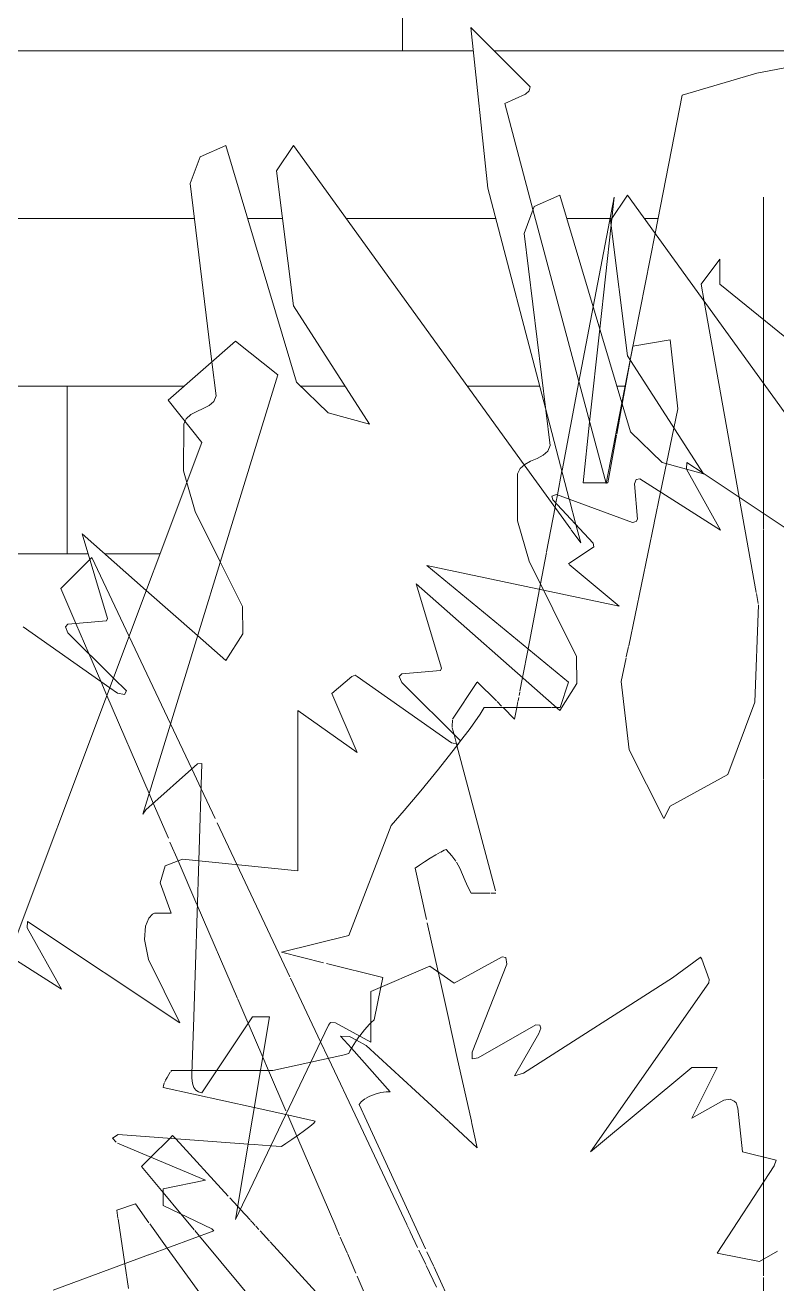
# Model space of a CAD drawing. Header units: inches. Extents: x -8991 to -6983, y -226 to 479.
# Drawn here: x -7406.38 to -7388.46, y -35.99 to -5.96 of the extents above; entities that cross this region are included whole.
import ezdxf

# ---------------------------------------------------------------- set-up
doc = ezdxf.new("R2010")
doc.units = ezdxf.units.IN
doc.header["$MEASUREMENT"] = 0
doc.layers.add('A-DETL-GENF', color=92, linetype='Continuous', lineweight=9)
doc.layers.add('A-WALL-PATT-1', color=111, linetype='Continuous', lineweight=9)

# ---------------------------------------------------------------- blocks, each defined once
blk = doc.blocks.new('fountain grass 26747 - fountain grass 26747-1770214-Section 26')
at = {"layer": 'A-DETL-GENF'}
for p, q in [((-8447.781, -16.39), (-8447.792, -16.543)), ((-8447.395, -16.648), (-8447.781, -16.39)), ((-8448.99, -16.793), (-8449.033, -16.9)), ((-8448.905, -16.782), (-8448.99, -16.793)), ((-8446.975, -18.002), (-8448.903, -16.783)), ((-8447.787, -16.551), (-8446.975, -18.002)), ((-8444.154, -18.808), (-8447.395, -16.648)), ((-8449.033, -16.9), (-8448.961, -17.745)), ((-8450.891, -17.152), (-8451.005, -17.196)), ((-8451.005, -17.196), (-8450.974, -17.281)), ((-8450.974, -17.281), (-8450.014, -18.312)), ((-8449.076, -17.822), (-8450.891, -17.152)), ((-8448.99, -17.8), (-8449.076, -17.822)), ((-8448.961, -17.745), (-8448.99, -17.8)), ((-8450.014, -18.312), (-8449.998, -18.405)), ((-8449.998, -18.405), (-8450.602, -18.808)), ((-8451.2, -19.434), (-8453.983, -18.846)), ((-8453.983, -18.846), (-8450.602, -21.629)), ((-8450.587, -18.821), (-8449.393, -19.815)), ((-8449.393, -19.815), (-8451.2, -19.434)), ((-8450.602, -21.629), (-8450.804, -22.233)), ((-8452.708, -22.398), (-8452.951, -22.735)), ((-8452.617, -22.233), (-8452.708, -22.398)), ((-8451.024, -22.233), (-8452.617, -22.233)), ((-8450.891, -22.233), (-8451.011, -22.233)), ((-8450.804, -22.233), (-8450.891, -22.233)), ((-8452.951, -22.735), (-8453.205, -23.067)), ((-8453.237, -23.109), (-8453.299, -23.19)), ((-8453.205, -23.067), (-8453.237, -23.109)), ((-8453.299, -23.19), (-8453.707, -23.705)), ((-8453.707, -23.705), (-8454.13, -24.225)), ((-8454.13, -24.225), (-8454.52, -24.693)), ((-8454.52, -24.693), (-8454.834, -25.054)), ((-8454.834, -25.054), (-8455.841, -27.674)), ((-8455.841, -27.674), (-8457.453, -28.077)), ((-8457.453, -28.077), (-8456.451, -28.327)), ((-8456.378, -28.345), (-8455.035, -28.681)), ((-8455.035, -28.681), (-8455.08, -28.907)), ((-8455.08, -28.907), (-8455.237, -29.689)), ((-8455.237, -29.689), (-8455.312, -29.756)), ((-8455.472, -29.924), (-8455.585, -30.069)), ((-8455.353, -29.793), (-8455.472, -29.924)), ((-8455.32, -29.763), (-8455.353, -29.793)), ((-8455.686, -30.212), (-8455.767, -30.34)), ((-8455.589, -30.074), (-8455.686, -30.212)), ((-8455.984, -30.535), (-8456.751, -30.701)), ((-8455.841, -30.494), (-8455.984, -30.535)), ((-8455.821, -30.439), (-8455.841, -30.494)), ((-8455.767, -30.34), (-8455.821, -30.439)), ((-8460.072, -30.897), (-8460.091, -30.921)), ((-8459.601, -30.897), (-8460.072, -30.897)), ((-8458.997, -30.897), (-8459.585, -30.897)), ((-8457.952, -30.897), (-8458.997, -30.897)), ((-8457.654, -30.897), (-8457.952, -30.897)), ((-8456.751, -30.701), (-8457.654, -30.897)), ((-8460.245, -31.202), (-8460.266, -31.26)), ((-8460.214, -31.135), (-8460.238, -31.188)), ((-8460.179, -31.065), (-8460.213, -31.131)), ((-8460.14, -30.996), (-8460.178, -31.063)), ((-8460.103, -30.938), (-8460.139, -30.994)), ((-8460.266, -31.26), (-8460.274, -31.3)), ((-8460.274, -31.3), (-8458.1, -31.784)), ((-8458.1, -31.784), (-8457.349, -31.951)), ((-8457.349, -31.951), (-8456.647, -32.106)), ((-8456.647, -32.106), (-8456.681, -32.155)), ((-8461.346, -32.428), (-8461.483, -32.509)), ((-8458.245, -32.655), (-8461.346, -32.428)), ((-8456.901, -32.332), (-8457.051, -32.439)), ((-8456.771, -32.233), (-8456.901, -32.332)), ((-8456.681, -32.155), (-8456.771, -32.233)), ((-8461.483, -32.509), (-8461.392, -32.612)), ((-8461.363, -32.631), (-8459.266, -33.517)), ((-8458.101, -32.665), (-8458.245, -32.655)), ((-8457.704, -32.693), (-8458.101, -32.665)), ((-8457.453, -32.711), (-8457.704, -32.693)), ((-8457.345, -32.639), (-8457.453, -32.711)), ((-8457.205, -32.545), (-8457.345, -32.639)), ((-8457.051, -32.439), (-8457.205, -32.545)), ((-8459.266, -33.517), (-8460.274, -33.718)), ((-8460.274, -33.718), (-8460.274, -34.121)), ((-8460.274, -34.121), (-8459.114, -34.674)), ((-8459.065, -34.726), (-8460.61, -35.295)), ((-8459.114, -34.674), (-8459.065, -34.726)), ((-8460.624, -35.3), (-8462.893, -36.136))]:
    blk.add_line(p, q, dxfattribs=at)
blk = doc.blocks.new('fountain grass 26747 - fountain grass 26747-V34-Section 26')
at = {"layer": 'A-DETL-GENF'}
for p, q in [((-8460.156, -14.905), (-8458.544, -13.495)), ((-8457.537, -14.301), (-8458.544, -13.495)), ((-8460.76, -24.778), (-8457.537, -14.301)), ((-8460.156, -14.905), (-8459.35, -15.913)), ((-8459.35, -15.913), (-8463.945, -28.166)), ((-8459.455, -23.58), (-8460.687, -24.681)), ((-8459.35, -23.569), (-8459.455, -23.58)), ((-8459.424, -25.893), (-8459.35, -23.569)), ((-8460.687, -24.681), (-8460.76, -24.778)), ((-8459.543, -29.62), (-8459.424, -25.893)), ((-8452.19, -28.183), (-8453.328, -28.818)), ((-8452.096, -28.204), (-8452.19, -28.183)), ((-8452.078, -28.359), (-8452.096, -28.204)), ((-8447.462, -28.204), (-8448.123, -28.684)), ((-8447.459, -28.19), (-8447.462, -28.204)), ((-8447.427, -28.244), (-8447.459, -28.19)), ((-8453.91, -28.405), (-8455.32, -29.01)), ((-8453.328, -28.818), (-8453.91, -28.405)), ((-8452.904, -30.458), (-8452.078, -28.359)), ((-8447.252, -28.726), (-8447.427, -28.244)), ((-8448.123, -28.684), (-8451.678, -30.963)), ((-8450.081, -32.838), (-8447.26, -28.808)), ((-8447.26, -28.808), (-8447.252, -28.726)), ((-8455.32, -29.01), (-8455.32, -30.219)), ((-8459.586, -30.975), (-8459.543, -29.625)), ((-8458.141, -29.614), (-8459.35, -31.428)), ((-8458.544, -34.45), (-8457.738, -29.614)), ((-8457.738, -29.614), (-8458.141, -29.614)), ((-8456.328, -29.816), (-8458.296, -33.93)), ((-8456.282, -29.753), (-8456.328, -29.816)), ((-8456.163, -29.764), (-8456.282, -29.753)), ((-8455.32, -30.219), (-8456.163, -29.764)), ((-8451.385, -29.81), (-8452.758, -30.598)), ((-8451.895, -31.025), (-8451.308, -30.018)), ((-8451.29, -29.816), (-8451.385, -29.81)), ((-8451.308, -30.018), (-8451.265, -29.885)), ((-8451.265, -29.885), (-8451.29, -29.816)), ((-8452.902, -30.622), (-8452.904, -30.458)), ((-8452.758, -30.598), (-8452.902, -30.622)), ((-8447.663, -30.823), (-8450.081, -32.838)), ((-8447.059, -30.823), (-8447.663, -30.823)), ((-8447.663, -32.032), (-8447.059, -30.823)), ((-8459.585, -31.062), (-8459.586, -30.975)), ((-8459.578, -31.149), (-8459.585, -31.062)), ((-8459.563, -31.232), (-8459.578, -31.149)), ((-8459.537, -31.306), (-8459.563, -31.232)), ((-8451.678, -30.963), (-8451.895, -31.025)), ((-8459.494, -31.366), (-8459.537, -31.306)), ((-8459.433, -31.408), (-8459.494, -31.366)), ((-8459.35, -31.428), (-8459.433, -31.408)), ((-8446.903, -31.608), (-8447.663, -32.032)), ((-8446.751, -31.579), (-8446.903, -31.608)), ((-8446.656, -31.629), (-8446.751, -31.579)), ((-8446.603, -31.673), (-8446.656, -31.629)), ((-8446.564, -31.796), (-8446.603, -31.673)), ((-8446.454, -32.838), (-8446.564, -31.796)), ((-8445.648, -33.039), (-8446.454, -32.838)), ((-8447.059, -35.256), (-8445.702, -33.172)), ((-8445.701, -33.17), (-8445.648, -33.039)), ((-8458.297, -33.933), (-8458.544, -34.45)), ((-8446.051, -35.457), (-8447.059, -35.256)), ((-8445.623, -35.208), (-8446.051, -35.457))]:
    blk.add_line(p, q, dxfattribs=at)
blk = doc.blocks.new('fountain grass 26747 - fountain grass 26747-V35-Section 26')
at = {"layer": 'A-DETL-GENF'}
for p, q in [((-8450.81, -10.014), (-8451.425, -10.283)), ((-8449.126, -15.659), (-8450.81, -10.014)), ((-8449.198, -10.014), (-8449.601, -10.618)), ((-8442.347, -19.492), (-8449.198, -10.014)), ((-8451.425, -10.283), (-8451.664, -10.923)), ((-8449.601, -10.618), (-8449.198, -13.842)), ((-8451.664, -10.923), (-8451.043, -15.989)), ((-8449.198, -13.842), (-8447.385, -16.663)), ((-8448.372, -16.389), (-8449.126, -15.659)), ((-8451.212, -16.217), (-8451.354, -16.292)), ((-8451.101, -16.121), (-8451.212, -16.217)), ((-8451.043, -15.989), (-8451.101, -16.121)), ((-8451.649, -16.435), (-8451.76, -16.532)), ((-8451.507, -16.36), (-8451.649, -16.435)), ((-8451.354, -16.292), (-8451.507, -16.36)), ((-8447.385, -16.663), (-8448.372, -16.389)), ((-8451.818, -16.663), (-8451.822, -17.779)), ((-8451.76, -16.532), (-8451.818, -16.663)), ((-8451.822, -17.779), (-8451.544, -18.743)), ((-8451.544, -18.743), (-8450.413, -21.016)), ((-8450.81, -22.305), (-8454.236, -19.283)), ((-8454.236, -19.283), (-8453.631, -21.297)), ((-8450.413, -21.016), (-8450.404, -21.664)), ((-8453.631, -21.297), (-8453.657, -21.352)), ((-8455.769, -21.493), (-8456.25, -21.902)), ((-8455.692, -21.464), (-8455.769, -21.493)), ((-8455.646, -21.499), (-8455.692, -21.464)), ((-8453.396, -23.079), (-8455.646, -21.499)), ((-8454.579, -21.434), (-8454.639, -21.499)), ((-8454.639, -21.499), (-8454.58, -21.643)), ((-8453.657, -21.352), (-8454.579, -21.434)), ((-8456.25, -21.902), (-8455.646, -23.312)), ((-8454.58, -21.643), (-8453.185, -23.027)), ((-8450.404, -21.664), (-8450.81, -22.305)), ((-8455.646, -23.312), (-8457.056, -22.305)), ((-8457.056, -22.305), (-8457.056, -26.133)), ((-8453.228, -23.111), (-8453.396, -23.079)), ((-8453.185, -23.027), (-8453.228, -23.111)), ((-8460.224, -26.013), (-8460.344, -26.417)), ((-8459.81, -25.853), (-8460.224, -26.013)), ((-8457.056, -26.133), (-8459.81, -25.853)), ((-8460.344, -26.417), (-8460.079, -27.141)), ((-8460.613, -27.262), (-8460.696, -27.456)), ((-8460.524, -27.167), (-8460.613, -27.262)), ((-8460.482, -27.141), (-8460.524, -27.167)), ((-8460.079, -27.141), (-8460.482, -27.141)), ((-8463.504, -27.342), (-8463.515, -27.495)), ((-8463.515, -27.495), (-8462.698, -28.954)), ((-8459.877, -29.76), (-8463.504, -27.342)), ((-8460.696, -27.456), (-8460.718, -27.775)), ((-8462.698, -28.954), (-8464.628, -27.735)), ((-8460.718, -27.775), (-8460.625, -28.247)), ((-8460.625, -28.247), (-8459.877, -29.76))]:
    blk.add_line(p, q, dxfattribs=at)
blk = doc.blocks.new('fountain grass 26747 - fountain grass 26747-V37-Section 26')
at = {"layer": 'A-DETL-GENF'}
for p, q in [((-8451.521, -7.425), (-8452.932, -6.015)), ((-8452.932, -6.015), (-8452.529, -9.843)), ((-8444.671, -6.821), (-8446.115, -7.103)), ((-8446.115, -7.103), (-8447.894, -7.627)), ((-8451.54, -7.519), (-8451.521, -7.425)), ((-8452.126, -7.828), (-8451.627, -7.605)), ((-8451.627, -7.605), (-8451.54, -7.519)), ((-8447.894, -7.627), (-8448.54, -10.925)), ((-8451.452, -10.355), (-8452.126, -7.828)), ((-8458.775, -8.828), (-8459.39, -9.097)), ((-8457.09, -14.473), (-8458.775, -8.828)), ((-8457.163, -8.828), (-8457.566, -9.432)), ((-8451.658, -16.443), (-8457.163, -8.828)), ((-8459.39, -9.097), (-8459.629, -9.737)), ((-8457.566, -9.432), (-8457.163, -12.656)), ((-8459.629, -9.737), (-8459.108, -13.988)), ((-8452.529, -9.843), (-8451.152, -15.098)), ((-8449.708, -16.895), (-8451.452, -10.355)), ((-8448.54, -10.925), (-8449.131, -13.947)), ((-8457.163, -12.656), (-8455.35, -15.477)), ((-8459.108, -13.988), (-8459.008, -14.803)), ((-8449.131, -13.947), (-8449.331, -14.97)), ((-8456.337, -15.203), (-8457.09, -14.473)), ((-8459.066, -14.935), (-8459.176, -15.031)), ((-8459.008, -14.803), (-8459.066, -14.935)), ((-8449.331, -14.97), (-8449.708, -16.895)), ((-8459.614, -15.249), (-8459.725, -15.345)), ((-8459.472, -15.174), (-8459.614, -15.249)), ((-8459.319, -15.106), (-8459.472, -15.174)), ((-8459.176, -15.031), (-8459.319, -15.106)), ((-8455.35, -15.477), (-8456.337, -15.203)), ((-8451.152, -15.098), (-8450.585, -17.265)), ((-8459.782, -15.477), (-8459.786, -16.592)), ((-8459.753, -15.409), (-8459.782, -15.477)), ((-8459.725, -15.345), (-8459.753, -15.409)), ((-8450.545, -17.984), (-8451.658, -16.443)), ((-8459.786, -16.592), (-8459.707, -16.866)), ((-8459.707, -16.866), (-8459.508, -17.556)), ((-8450.581, -17.279), (-8450.427, -17.868)), ((-8459.508, -17.556), (-8458.909, -18.762)), ((-8450.312, -18.306), (-8450.537, -17.995)), ((-8450.427, -17.868), (-8450.312, -18.306)), ((-8460.674, -19.443), (-8462.2, -18.096)), ((-8462.2, -18.096), (-8461.596, -20.111)), ((-8458.909, -18.762), (-8458.378, -19.829)), ((-8459.451, -20.522), (-8460.674, -19.443)), ((-8461.596, -20.111), (-8461.622, -20.166)), ((-8458.378, -19.829), (-8458.368, -20.477)), ((-8461.544, -21.764), (-8463.611, -20.313)), ((-8462.544, -20.248), (-8462.603, -20.313)), ((-8462.603, -20.313), (-8462.545, -20.456)), ((-8461.622, -20.166), (-8462.544, -20.248)), ((-8462.545, -20.456), (-8461.458, -21.535)), ((-8458.775, -21.119), (-8459.451, -20.522)), ((-8458.368, -20.477), (-8458.775, -21.119)), ((-8461.458, -21.535), (-8461.149, -21.841)), ((-8461.36, -21.893), (-8461.544, -21.764)), ((-8461.193, -21.925), (-8461.36, -21.893)), ((-8461.149, -21.841), (-8461.193, -21.925))]:
    blk.add_line(p, q, dxfattribs=at)
blk = doc.blocks.new('lupin 26755 - lupin 26755-V38-Section 26')
at = {"layer": 'A-DETL-GENF'}
for p, q in [((-8450.016, -12.677), (-8449.516, -10.056)), ((-8449.573, -10.576), (-8449.516, -10.056)), ((-8445.957, -14.498), (-8445.957, -10.056)), ((-8445.957, -14.498), (-8445.957, -10.056)), ((-8449.858, -13.203), (-8449.589, -10.72)), ((-8449.589, -10.72), (-8449.573, -10.576)), ((-8446.995, -11.539), (-8447.44, -12.132)), ((-8446.995, -12.132), (-8446.995, -11.539)), ((-8445.957, -11.539), (-8445.957, -12.132)), ((-8445.957, -12.132), (-8445.957, -11.539)), ((-8447.44, -12.132), (-8447.366, -12.549)), ((-8444.623, -14.06), (-8446.995, -12.132)), ((-8445.957, -12.132), (-8445.957, -14.498)), ((-8445.957, -12.976), (-8445.957, -12.132)), ((-8447.366, -12.549), (-8446.533, -17.221)), ((-8450.356, -14.464), (-8450.016, -12.677)), ((-8450.1, -15.425), (-8449.858, -13.203)), ((-8445.957, -14.06), (-8445.957, -12.976)), ((-8448.182, -13.467), (-8449.066, -13.614)), ((-8447.994, -15.113), (-8448.182, -13.467)), ((-8445.957, -13.467), (-8445.957, -13.615)), ((-8445.957, -14.498), (-8445.957, -13.467)), ((-8449.072, -13.615), (-8449.132, -13.946)), ((-8445.957, -13.615), (-8445.957, -14.498)), ((-8449.142, -14.004), (-8449.323, -14.998)), ((-8449.132, -13.946), (-8449.142, -14.004)), ((-8445.957, -14.498), (-8445.957, -14.06)), ((-8445.957, -14.498), (-8445.957, -14.357)), ((-8445.957, -14.357), (-8445.957, -14.498)), ((-8450.759, -16.579), (-8450.356, -14.464)), ((-8445.957, -15.543), (-8445.957, -14.498)), ((-8445.957, -14.498), (-8445.957, -17.606)), ((-8445.957, -16.73), (-8445.957, -14.498)), ((-8445.957, -17.606), (-8445.957, -14.498)), ((-8445.957, -14.498), (-8445.957, -17.606)), ((-8445.957, -15.113), (-8445.957, -14.498)), ((-8445.957, -14.498), (-8445.957, -16.878)), ((-8445.957, -16.878), (-8445.957, -14.498)), ((-8449.323, -14.998), (-8449.453, -15.715)), ((-8448.089, -15.568), (-8447.994, -15.113)), ((-8445.957, -17.606), (-8445.957, -15.113)), ((-8450.258, -16.878), (-8450.1, -15.425)), ((-8448.266, -16.418), (-8448.089, -15.568)), ((-8445.957, -17.606), (-8445.957, -15.543)), ((-8449.457, -15.736), (-8449.665, -16.878)), ((-8445.957, -16.285), (-8445.957, -15.988)), ((-8445.957, -15.988), (-8445.957, -16.73)), ((-8448.407, -17.097), (-8448.266, -16.418)), ((-8445.957, -17.606), (-8445.957, -16.285)), ((-8450.87, -17.16), (-8450.761, -16.592)), ((-8449.715, -16.878), (-8450.258, -16.878)), ((-8449.665, -16.878), (-8449.704, -16.878)), ((-8448.56, -17.833), (-8448.407, -17.097)), ((-8450.926, -17.457), (-8450.906, -17.353)), ((-8450.906, -17.353), (-8450.87, -17.16)), ((-8446.532, -17.223), (-8446.128, -19.491)), ((-8451.13, -18.526), (-8450.926, -17.457)), ((-8445.957, -17.984), (-8445.957, -17.606)), ((-8445.957, -17.606), (-8445.957, -17.984)), ((-8445.957, -17.984), (-8445.957, -17.606)), ((-8445.957, -17.984), (-8445.957, -17.606)), ((-8445.957, -17.606), (-8445.957, -17.984)), ((-8445.957, -17.984), (-8445.957, -17.606)), ((-8449.169, -20.763), (-8448.561, -17.839)), ((-8445.957, -17.768), (-8445.957, -17.984)), ((-8445.957, -17.784), (-8445.957, -17.768)), ((-8445.957, -17.83), (-8445.957, -17.784)), ((-8445.957, -17.984), (-8445.957, -17.83)), ((-8445.957, -19.544), (-8445.957, -17.995)), ((-8445.957, -17.995), (-8445.957, -19.544)), ((-8445.957, -18.059), (-8445.957, -17.995)), ((-8445.957, -17.995), (-8445.957, -19.544)), ((-8445.957, -19.544), (-8445.957, -17.995)), ((-8445.957, -22.513), (-8445.957, -17.995)), ((-8445.957, -17.995), (-8445.957, -19.789)), ((-8445.957, -21.606), (-8445.957, -17.995)), ((-8445.957, -18.141), (-8445.957, -18.059)), ((-8445.957, -18.213), (-8445.957, -18.141)), ((-8445.957, -19.544), (-8445.957, -18.213)), ((-8451.274, -19.285), (-8451.132, -18.537)), ((-8462.018, -18.703), (-8462.715, -19.399)), ((-8461.973, -18.657), (-8462.018, -18.703)), ((-8461.085, -20.54), (-8461.973, -18.657)), ((-8445.957, -23.937), (-8445.957, -18.657)), ((-8445.957, -18.657), (-8445.957, -19.399)), ((-8462.715, -19.399), (-8462.356, -20.231)), ((-8451.569, -20.833), (-8451.299, -19.413)), ((-8451.299, -19.413), (-8451.274, -19.285)), ((-8446.124, -19.513), (-8446.081, -19.754)), ((-8445.957, -19.419), (-8445.957, -23.937)), ((-8446.075, -19.789), (-8446.163, -22.108)), ((-8445.957, -23.937), (-8445.957, -19.564)), ((-8445.957, -19.564), (-8445.957, -22.217)), ((-8445.957, -23.937), (-8445.957, -19.564)), ((-8445.957, -19.564), (-8445.957, -23.937)), ((-8445.957, -23.937), (-8445.957, -19.564)), ((-8445.957, -23.937), (-8445.957, -19.704)), ((-8445.957, -20.882), (-8445.957, -19.704)), ((-8445.957, -19.789), (-8445.957, -22.108)), ((-8462.356, -20.231), (-8462.046, -20.952)), ((-8460.099, -22.629), (-8461.085, -20.54)), ((-8462.046, -20.952), (-8461.762, -21.611)), ((-8451.7, -21.52), (-8451.569, -20.833)), ((-8449.225, -21.028), (-8449.174, -20.785)), ((-8445.957, -20.882), (-8445.957, -23.937)), ((-8445.957, -20.882), (-8445.957, -22.854)), ((-8445.957, -21.293), (-8445.957, -20.882)), ((-8449.347, -21.615), (-8449.229, -21.049)), ((-8445.957, -23.937), (-8445.957, -21.293)), ((-8461.762, -21.611), (-8461.615, -21.952)), ((-8452.321, -22.081), (-8452.779, -21.623)), ((-8451.762, -21.848), (-8451.7, -21.52)), ((-8449.155, -23.245), (-8449.347, -21.615)), ((-8445.957, -23.245), (-8445.957, -21.615)), ((-8445.957, -22.513), (-8445.957, -21.623)), ((-8445.957, -21.623), (-8445.957, -22.513)), ((-8452.791, -21.642), (-8453.372, -22.513)), ((-8451.781, -21.947), (-8451.766, -21.867)), ((-8461.615, -21.952), (-8460.609, -24.286)), ((-8452.199, -22.203), (-8452.309, -22.093)), ((-8451.836, -22.233), (-8451.809, -22.092)), ((-8451.806, -22.074), (-8451.791, -21.996)), ((-8446.163, -22.108), (-8446.802, -23.834)), ((-8445.957, -22.108), (-8445.957, -23.834)), ((-8445.957, -22.217), (-8445.957, -23.937)), ((-8451.889, -22.513), (-8452.166, -22.236)), ((-8451.889, -22.513), (-8451.836, -22.233)), ((-8445.957, -22.513), (-8445.957, -22.707)), ((-8459.592, -23.702), (-8460.099, -22.629)), ((-8453.379, -22.693), (-8453.379, -22.707)), ((-8453.373, -22.537), (-8453.378, -22.683)), ((-8453.375, -22.725), (-8453.334, -22.88)), ((-8445.957, -22.707), (-8445.957, -23.937)), ((-8453.334, -22.88), (-8453.275, -23.102)), ((-8453.275, -23.102), (-8453.265, -23.14)), ((-8445.957, -22.854), (-8445.957, -23.937)), ((-8453.264, -23.144), (-8452.349, -26.611)), ((-8448.33, -24.886), (-8449.155, -23.245)), ((-8445.957, -23.937), (-8445.957, -23.245)), ((-8459.369, -24.175), (-8459.592, -23.702)), ((-8446.802, -23.834), (-8448.182, -24.589)), ((-8445.957, -23.834), (-8445.957, -23.937)), ((-8445.957, -24.118), (-8445.957, -23.952)), ((-8445.957, -23.952), (-8445.957, -24.118)), ((-8445.957, -24.118), (-8445.957, -23.952)), ((-8445.957, -23.952), (-8445.957, -24.118)), ((-8445.957, -24.118), (-8445.957, -23.952)), ((-8445.957, -23.952), (-8445.957, -24.118)), ((-8445.957, -24.118), (-8445.957, -23.952)), ((-8445.957, -23.952), (-8445.957, -24.118)), ((-8445.957, -24.118), (-8445.957, -23.952)), ((-8445.957, -23.952), (-8445.957, -24.118)), ((-8445.957, -24.118), (-8445.957, -23.952)), ((-8445.957, -23.952), (-8445.957, -24.118)), ((-8445.957, -23.952), (-8445.957, -24.118)), ((-8445.957, -24.118), (-8445.957, -23.952)), ((-8460.609, -24.286), (-8460.508, -24.521)), ((-8459.032, -24.889), (-8459.369, -24.175)), ((-8445.957, -30.501), (-8445.957, -24.133)), ((-8445.957, -24.133), (-8445.957, -25.478)), ((-8445.957, -24.738), (-8445.957, -24.133)), ((-8445.957, -24.133), (-8445.957, -24.293)), ((-8445.957, -25.38), (-8445.957, -24.133)), ((-8445.957, -24.133), (-8445.957, -27.852)), ((-8445.957, -25.627), (-8445.957, -24.133)), ((-8445.957, -24.133), (-8445.957, -29.787)), ((-8445.957, -26.514), (-8445.957, -24.133)), ((-8445.957, -24.133), (-8445.957, -26.666)), ((-8445.957, -32.962), (-8445.957, -24.133)), ((-8445.957, -24.133), (-8445.957, -32.962)), ((-8445.957, -24.133), (-8445.957, -24.589)), ((-8445.957, -24.886), (-8445.957, -24.133)), ((-8445.957, -24.293), (-8445.957, -24.738)), ((-8460.508, -24.521), (-8460.148, -25.355)), ((-8448.182, -24.589), (-8448.33, -24.886)), ((-8445.957, -24.589), (-8445.957, -24.886)), ((-8458.515, -25.985), (-8458.983, -24.992)), ((-8445.957, -25.181), (-8445.957, -25.212)), ((-8445.957, -25.183), (-8445.957, -25.181)), ((-8445.957, -30.501), (-8445.957, -25.183)), ((-8445.957, -25.215), (-8445.957, -25.275)), ((-8460.109, -25.447), (-8459.916, -25.894)), ((-8445.957, -25.275), (-8445.957, -25.354)), ((-8445.957, -25.354), (-8445.957, -25.444)), ((-8445.957, -26.731), (-8445.957, -25.38)), ((-8445.957, -25.444), (-8445.957, -25.538)), ((-8445.957, -25.478), (-8445.957, -30.501)), ((-8453.771, -25.756), (-8453.903, -25.835)), ((-8453.654, -25.69), (-8453.771, -25.756)), ((-8453.567, -25.644), (-8453.646, -25.686)), ((-8453.52, -25.627), (-8453.567, -25.644)), ((-8453.383, -25.776), (-8453.52, -25.627)), ((-8453.293, -25.904), (-8453.383, -25.776)), ((-8445.957, -25.538), (-8445.957, -25.627)), ((-8445.957, -25.776), (-8445.957, -25.627)), ((-8445.957, -25.627), (-8445.957, -25.644)), ((-8445.957, -25.662), (-8445.957, -25.69)), ((-8445.957, -25.69), (-8445.957, -25.756)), ((-8445.957, -25.756), (-8445.957, -25.835)), ((-8445.957, -25.925), (-8445.957, -25.776)), ((-8459.916, -25.894), (-8459.467, -26.937)), ((-8457.251, -28.662), (-8458.515, -25.985)), ((-8454.161, -26.001), (-8454.262, -26.072)), ((-8454.262, -26.072), (-8453.99, -27.297)), ((-8454.037, -25.919), (-8454.161, -26.001)), ((-8453.903, -25.835), (-8454.037, -25.919)), ((-8453.196, -26.073), (-8453.278, -25.925)), ((-8453.129, -26.221), (-8453.196, -26.073)), ((-8445.957, -25.835), (-8445.957, -25.919)), ((-8445.957, -25.919), (-8445.957, -26.001)), ((-8445.957, -26.073), (-8445.957, -25.925)), ((-8445.957, -26.006), (-8445.957, -26.072)), ((-8445.957, -26.072), (-8445.957, -32.746)), ((-8445.957, -26.221), (-8445.957, -26.073)), ((-8453.068, -26.369), (-8453.129, -26.221)), ((-8453.003, -26.517), (-8453.068, -26.369)), ((-8445.957, -26.369), (-8445.957, -26.221)), ((-8445.957, -26.517), (-8445.957, -26.369)), ((-8452.927, -26.666), (-8453.003, -26.517)), ((-8452.479, -26.666), (-8452.927, -26.666)), ((-8452.334, -26.666), (-8452.46, -26.666)), ((-8445.957, -30.501), (-8445.957, -26.514)), ((-8445.957, -26.666), (-8445.957, -26.517)), ((-8459.458, -26.957), (-8458.499, -29.184)), ((-8445.957, -28), (-8445.957, -26.731)), ((-8453.973, -27.373), (-8453.712, -28.545)), ((-8445.957, -27.852), (-8445.957, -28)), ((-8456.518, -30.215), (-8457.237, -28.693)), ((-8453.712, -28.545), (-8453.667, -28.748)), ((-8453.666, -28.754), (-8453.443, -29.756)), ((-8458.492, -29.2), (-8458.252, -29.756)), ((-8458.246, -29.771), (-8457.898, -30.577)), ((-8453.443, -29.758), (-8453.298, -30.411)), ((-8445.957, -29.787), (-8445.957, -30.501)), ((-8456.337, -30.599), (-8456.518, -30.215)), ((-8456.041, -30.076), (-8455.783, -30.368)), ((-8455.827, -30.087), (-8456.041, -30.076)), ((-8455.661, -30.176), (-8455.827, -30.087)), ((-8455.434, -30.299), (-8455.661, -30.176)), ((-8453.667, -31.927), (-8455.434, -30.299)), ((-8445.957, -30.087), (-8445.957, -30.076)), ((-8445.957, -30.076), (-8445.957, -31.411)), ((-8445.957, -30.299), (-8445.957, -30.087)), ((-8445.957, -32.746), (-8445.957, -30.299)), ((-8457.898, -30.577), (-8457.76, -30.897)), ((-8455.624, -32.11), (-8456.332, -30.61)), ((-8455.783, -30.368), (-8454.855, -31.411)), ((-8453.296, -30.419), (-8453.264, -30.561)), ((-8453.264, -30.563), (-8452.921, -32.109)), ((-8445.957, -30.622), (-8445.957, -30.51)), ((-8445.957, -30.51), (-8445.957, -30.622)), ((-8445.957, -30.622), (-8445.957, -30.51)), ((-8445.957, -30.51), (-8445.957, -30.622)), ((-8445.957, -30.622), (-8445.957, -30.51)), ((-8445.957, -32.962), (-8445.957, -30.624)), ((-8445.957, -30.624), (-8445.957, -31.098)), ((-8445.957, -32.962), (-8445.957, -30.624)), ((-8445.957, -30.624), (-8445.957, -32.962)), ((-8445.957, -32.962), (-8445.957, -30.624)), ((-8457.76, -30.897), (-8457.346, -31.86)), ((-8445.957, -31.098), (-8445.957, -32.962)), ((-8455.346, -31.513), (-8455.444, -31.565)), ((-8455.214, -31.46), (-8455.346, -31.513)), ((-8455.08, -31.422), (-8455.214, -31.46)), ((-8454.956, -31.404), (-8455.08, -31.422)), ((-8454.855, -31.411), (-8454.956, -31.404)), ((-8445.957, -31.411), (-8445.957, -31.404)), ((-8445.957, -31.404), (-8445.957, -31.422)), ((-8445.957, -31.422), (-8445.957, -31.46)), ((-8445.957, -31.46), (-8445.957, -31.513)), ((-8445.957, -31.513), (-8445.957, -31.575)), ((-8455.55, -31.642), (-8455.597, -31.708)), ((-8455.597, -31.708), (-8455.412, -32.11)), ((-8455.463, -31.575), (-8455.55, -31.642)), ((-8445.957, -31.575), (-8445.957, -31.642)), ((-8445.957, -31.642), (-8445.957, -31.708)), ((-8445.957, -31.708), (-8445.957, -32.962)), ((-8457.302, -31.961), (-8457.086, -32.463)), ((-8454.462, -34.572), (-8455.624, -32.11)), ((-8455.412, -32.11), (-8455.142, -32.697)), ((-8453.469, -32.11), (-8453.66, -31.934)), ((-8452.779, -32.746), (-8453.462, -32.116)), ((-8452.919, -32.118), (-8452.909, -32.163)), ((-8452.908, -32.163), (-8452.779, -32.746)), ((-8460.114, -32.518), (-8460.565, -32.968)), ((-8460.046, -32.449), (-8460.114, -32.518)), ((-8459.973, -32.528), (-8460.046, -32.449)), ((-8458.721, -33.894), (-8459.973, -32.528)), ((-8457.086, -32.463), (-8456.157, -34.617)), ((-8455.142, -32.698), (-8454.015, -35.15)), ((-8445.957, -32.962), (-8445.957, -32.449)), ((-8445.957, -32.449), (-8445.957, -32.962)), ((-8460.565, -32.968), (-8460.787, -33.191)), ((-8445.957, -33.058), (-8445.957, -32.962)), ((-8445.957, -32.962), (-8445.957, -33.058)), ((-8445.957, -33.058), (-8445.957, -32.962)), ((-8445.957, -32.962), (-8445.957, -33.058)), ((-8445.957, -33.058), (-8445.957, -32.962)), ((-8445.957, -32.962), (-8445.957, -33.058)), ((-8445.957, -33.058), (-8445.957, -32.962)), ((-8445.957, -32.962), (-8445.957, -33.058)), ((-8445.957, -33.058), (-8445.957, -32.962)), ((-8445.957, -32.962), (-8445.957, -33.058)), ((-8460.787, -33.191), (-8460.274, -33.806)), ((-8445.957, -33.564), (-8445.957, -33.059)), ((-8445.957, -33.059), (-8445.957, -33.564)), ((-8445.957, -33.564), (-8445.957, -33.059)), ((-8445.957, -33.059), (-8445.957, -33.564)), ((-8445.957, -33.564), (-8445.957, -33.059)), ((-8445.957, -33.059), (-8445.957, -33.191)), ((-8445.957, -33.564), (-8445.957, -33.059)), ((-8445.957, -33.059), (-8445.957, -33.564)), ((-8445.957, -33.564), (-8445.957, -33.059)), ((-8445.957, -33.059), (-8445.957, -33.564)), ((-8445.957, -33.191), (-8445.957, -33.564)), ((-8445.957, -35.403), (-8445.957, -33.564)), ((-8445.957, -35.403), (-8445.957, -33.564)), ((-8445.957, -33.564), (-8445.957, -35.403)), ((-8445.957, -35.403), (-8445.957, -33.564)), ((-8445.957, -33.564), (-8445.957, -35.403)), ((-8445.957, -35.403), (-8445.957, -33.564)), ((-8445.957, -33.564), (-8445.957, -35.403)), ((-8445.957, -35.403), (-8445.957, -33.564)), ((-8445.957, -33.564), (-8445.957, -35.403)), ((-8445.957, -33.565), (-8445.957, -35.403)), ((-8460.274, -33.806), (-8459.848, -34.318)), ((-8460.935, -34.08), (-8461.38, -34.229)), ((-8461.38, -34.229), (-8461.352, -34.421)), ((-8460.61, -34.531), (-8460.935, -34.08)), ((-8458.493, -34.143), (-8458.68, -33.939)), ((-8458.43, -34.212), (-8458.493, -34.143)), ((-8458.198, -34.464), (-8458.425, -34.217)), ((-8445.957, -35.403), (-8445.957, -34.08)), ((-8445.957, -34.08), (-8445.957, -34.229)), ((-8445.957, -34.229), (-8445.957, -35.403)), ((-8461.349, -34.44), (-8461.189, -35.508)), ((-8459.839, -34.329), (-8459.533, -34.696)), ((-8458.157, -34.51), (-8458.189, -34.475)), ((-8458.075, -34.599), (-8458.151, -34.516)), ((-8460.173, -35.134), (-8460.593, -34.554)), ((-8459.515, -34.717), (-8459.404, -34.851)), ((-8457.992, -34.69), (-8458.063, -34.612)), ((-8457.737, -34.967), (-8457.961, -34.723)), ((-8456.153, -34.628), (-8456.064, -34.833)), ((-8454.382, -34.742), (-8454.458, -34.579)), ((-8454.203, -35.121), (-8454.379, -34.747)), ((-8459.331, -36.298), (-8460.173, -35.134)), ((-8459.404, -34.851), (-8457.555, -37.069)), ((-8455.152, -37.788), (-8457.718, -34.989)), ((-8456.048, -34.872), (-8455.886, -35.247)), ((-8455.877, -35.267), (-8455.675, -35.737)), ((-8454.009, -35.531), (-8454.17, -35.189)), ((-8453.982, -35.221), (-8453.827, -35.559)), ((-8445.957, -35.521), (-8445.957, -35.403)), ((-8445.957, -35.403), (-8445.957, -35.521)), ((-8445.957, -35.521), (-8445.957, -35.403)), ((-8445.957, -35.403), (-8445.957, -35.521)), ((-8445.957, -35.521), (-8445.957, -35.403)), ((-8445.957, -35.403), (-8445.957, -35.521)), ((-8445.957, -35.521), (-8445.957, -35.403)), ((-8445.957, -35.403), (-8445.957, -35.521)), ((-8445.957, -35.521), (-8445.957, -35.403)), ((-8445.957, -35.403), (-8445.957, -35.521)), ((-8461.189, -35.508), (-8461.101, -36.102)), ((-8453.756, -36.066), (-8454, -35.551)), ((-8453.818, -35.578), (-8453.248, -36.819)), ((-8445.957, -35.799), (-8445.957, -35.524)), ((-8445.957, -35.524), (-8445.957, -35.799)), ((-8445.957, -35.799), (-8445.957, -35.524)), ((-8445.957, -35.524), (-8445.957, -35.799)), ((-8445.957, -35.799), (-8445.957, -35.524)), ((-8445.957, -35.524), (-8445.957, -35.799)), ((-8445.957, -35.799), (-8445.957, -35.524)), ((-8445.957, -35.524), (-8445.957, -35.799)), ((-8445.957, -35.799), (-8445.957, -35.524)), ((-8445.957, -35.524), (-8445.957, -35.799)), ((-8455.644, -35.808), (-8454.855, -37.64)), ((-8445.957, -36.443), (-8445.957, -35.836)), ((-8445.957, -35.836), (-8445.957, -36.443)), ((-8445.957, -36.443), (-8445.957, -35.836)), ((-8445.957, -35.836), (-8445.957, -36.102)), ((-8445.957, -36.443), (-8445.957, -35.836)), ((-8445.957, -35.836), (-8445.957, -36.443)), ((-8445.957, -36.443), (-8445.957, -35.836)), ((-8445.957, -35.836), (-8445.957, -36.443)), ((-8445.957, -36.443), (-8445.957, -35.836)), ((-8445.957, -35.836), (-8445.957, -36.443))]:
    blk.add_line(p, q, dxfattribs=at)

msp = doc.modelspace()

# ---------------------------------------------------------------- hatches: boundary and pattern name
at = {"layer": 'A-WALL-PATT-1'}
h = msp.add_hatch(dxfattribs=at)
h.set_pattern_fill('FP_5', color=256, style=0, pattern_type=2)
h.set_pattern_definition([(0, (-7461.3905, -90.575), (0, 4), []), (90, (-7461.3905, -90.575), (-8, 8), [4, -28]), (90, (-7445.3905, -86.575), (-8, 8), [4, -28])])
h.paths.add_polyline_path([(-7461.39084, -91.375), (-7414.8808, -67.49015), (-7449.72361, -67.48675), (-7449.52211, -66.47929), (-7450.12661, -65.67332), (-7453.55191, -65.87482), (-7453.43321, -65.77036), (-7452.94751, -65.06885), (-7454.35791, -65.06885), (-7454.35791, -64.66586), (-7451.13401, -63.25541), (-7451.19331, -63.21909), (-7452.10631, -62.91797), (-7452.14151, -62.85243), (-7451.94001, -62.6409), (-7450.89801, -61.85634), (-7448.91761, -60.43452), (-7451.94001, -60.43452), (-7451.94001, -59.83004), (-7449.09941, -59.21571), (-7448.31311, -58.82258), (-7448.31311, -58.62108), (-7452.74601, -58.41959), (-7448.91761, -57.00917), (-7448.96671, -56.95747), (-7450.12661, -56.40468), (-7450.12661, -56.00168), (-7449.11911, -55.80018), (-7451.23581, -54.90598), (-7451.33551, -54.79278), (-7451.19831, -54.71138), (-7447.30571, -54.99418), (-7446.7326, -54.59918), (-7446.53381, -54.43808), (-7446.49971, -54.38978), (-7450.12661, -53.58378), (-7450.09761, -53.48568), (-7449.95611, -53.22128), (-7449.92511, -53.18078), (-7447.50721, -53.18078), (-7445.69371, -52.77778), (-7445.62021, -52.62298), (-7445.43821, -52.35188), (-7445.20601, -52.07628), (-7445.08931, -51.97188), (-7444.88781, -50.96438), (-7447.30571, -50.35988), (-7445.69371, -49.95688), (-7444.68631, -47.33748), (-7443.98251, -46.50789), (-7443.15192, -45.47289), (-7442.56092, -44.68119), (-7442.46982, -44.51659), (-7440.65642, -44.51659), (-7440.45492, -43.91219), (-7443.83622, -41.12899), (-7439.24602, -42.09869), (-7440.45492, -41.09129), (-7439.85042, -40.68829), (-7439.86652, -40.59529), (-7440.82662, -39.56389), (-7440.85792, -39.47929), (-7440.74392, -39.43549), (-7438.92882, -40.10499), (-7438.84302, -40.08379), (-7438.81352, -40.02799), (-7438.88592, -39.18369), (-7438.84302, -39.07629), (-7438.75772, -39.06579), (-7436.82812, -40.28529), (-7437.64472, -38.82599), (-7437.63402, -38.67339), (-7434.00722, -41.09129), (-7434.75483, -39.57789), (-7434.84782, -39.10599), (-7434.82582, -38.78709), (-7434.74292, -38.59349), (-7434.61163, -38.47189), (-7434.20873, -38.47189), (-7434.47382, -37.74789), (-7434.35352, -37.34419), (-7433.93972, -37.1845), (-7431.18633, -37.46439), (-7431.18633, -33.636), (-7429.77583, -34.6435), (-7430.38033, -33.2331), (-7429.89923, -32.8237), (-7429.82163, -32.7954), (-7429.77583, -32.8301), (-7427.5007, -34.41525), (-7427.35647, -34.43919), (-7427.31453, -34.3586), (-7428.71013, -32.9739), (-7428.76843, -32.8301), (-7428.70893, -32.7652), (-7427.78713, -32.6835), (-7427.76093, -32.6286), (-7428.36543, -30.6137), (-7424.94003, -33.636), (-7424.53354, -32.9947), (-7424.54333, -32.3468), (-7425.67343, -30.0738), (-7425.95153, -29.1097), (-7425.94753, -27.9943), (-7425.88973, -27.8628), (-7425.77903, -27.76651), (-7425.34143, -27.5483), (-7425.23073, -27.452), (-7425.17303, -27.3205), (-7425.79413, -22.25431), (-7425.55503, -21.61421), (-7424.94003, -21.34501), (-7423.25554, -26.99), (-7422.50174, -27.72011), (-7421.51464, -27.9943), (-7423.32814, -25.17341), (-7423.73104, -21.94951), (-7423.32814, -21.34501), (-7417.64036, -29.21408), (-7416.85533, -29.37992), (-7417.0661, -28.61152), (-7417.11134, -28.57382), (-7417.07312, -28.54835), (-7417.48304, -27.04643), (-7417.51434, -26.96183), (-7417.49099, -26.95285), (-7418.69377, -22.36041), (-7419.09675, -18.53202), (-7417.6863, -19.94251), (-7417.70473, -20.03691), (-7417.79165, -20.12251), (-7418.29078, -20.34541), (-7416.44403, -27.27076), (-7415.58524, -27.58753), (-7415.51164, -27.56632), (-7415.47932, -27.40113), (-7415.54234, -26.66622), (-7415.49944, -26.55882), (-7415.41414, -26.54832), (-7415.32365, -26.60551), (-7414.05944, -20.14401), (-7412.27957, -19.62081), (-7410.83556, -19.33801), (-7410.75158, -19.42211), (-7410.23109, -21.95741), (-7408.82064, -22.15891), (-7409.02213, -19.74101), (-7407.61168, -19.13651), (-7407.60383, -19.16952), (-7407.51593, -19.28051), (-7407.41019, -19.33801), (-7407.51593, -21.35197), (-7406.43225, -22.12603), (-7407.03675, -20.71563), (-7406.55565, -20.30623), (-7406.47805, -20.27793), (-7406.43225, -20.31263), (-7404.583, -21.61145), (-7404.86721, -20.95187), (-7405.36655, -20.45643), (-7405.42485, -20.31263), (-7405.36535, -20.24773), (-7405.17778, -20.23111), (-7405.53633, -19.39899), (-7404.83993, -18.70259), (-7405.02185, -18.09623), (-7403.49533, -19.44311), (-7402.52895, -16.8661), (-7402.60795, -16.59223), (-7402.60395, -15.47683), (-7402.57418, -15.40911), (-7402.97737, -14.90511), (-7401.92936, -13.98814), (-7402.45055, -9.73684), (-7402.21145, -9.09674), (-7401.59645, -8.82754), (-7399.91195, -14.47254), (-7399.15816, -15.20264), (-7398.17106, -15.47683), (-7399.98455, -12.65594), (-7400.38745, -9.43204), (-7399.98455, -8.82754), (-7394.47062, -16.43539), (-7394.03302, -16.21719), (-7393.92232, -16.12089), (-7393.86462, -15.98939), (-7393.97394, -15.09773), (-7395.35019, -9.84294), (-7395.75317, -6.01455), (-7394.34272, -7.42504), (-7394.36115, -7.51944), (-7394.44807, -7.60504), (-7394.9472, -7.82794), (-7394.27339, -10.35475), (-7394.24662, -10.28309), (-7393.63162, -10.0139), (-7392.83305, -12.65594), (-7392.36252, -10.28309), (-7392.39436, -10.57599), (-7392.01972, -10.0139), (-7391.3612, -10.92496), (-7390.71585, -7.62654), (-7388.93599, -7.10334), (-7387.49198, -6.82054), (-7387.408, -6.90465), (-7387.2332, -7.75605), (-7386.37789, -8.6114), (-7386.39632, -8.7058), (-7386.48324, -8.7914), (-7386.97489, -9.0143), (-7386.86813, -9.44271), (-7385.47706, -9.64144), (-7385.67855, -7.22354), (-7384.2681, -6.61904), (-7384.26025, -6.65205), (-7384.17235, -6.76304), (-7384.06714, -6.82999), (-7384.52897, -15.14306), (-7384.15502, -15.18108), (-7384.15502, -11.35268), (-7383.35916, -11.92114), (-7383.2255, -11.23797), (-7383.34902, -10.94978), (-7383.13318, -10.76611), (-7382.75102, -8.81289), (-7381.31592, -8.39104), (-7381.33412, -8.33038), (-7381.278, -8.3799), (-7380.97115, -8.2897), (-7380.63886, -8.22462), (-7378.82782, -3.39515), (-7379.63378, -2.38765), (-7378.57963, -1.46529), (-7378.76282, 0.02901), (-7378.52372, 0.66911), (-7377.90872, 0.93831), (-7377.12238, -1.69685), (-7377.01438, -1.78325), (-7377.05612, -1.9189), (-7376.22423, -4.70669), (-7375.47043, -5.43679), (-7374.48333, -5.71098), (-7376.29682, -2.89009), (-7376.69972, 0.33381), (-7376.29682, 0.93831), (-7371.35628, -5.89696), (-7370.86298, -4.5815), (-7371.66246, -3.56832), (-7370.91856, -2.91743), (-7371.66246, -0.07709), (-7372.06544, 3.7513), (-7370.65499, 2.34081), (-7370.67342, 2.24641), (-7370.76034, 2.16081), (-7371.25947, 1.93791), (-7370.14517, -2.24073), (-7370.05702, -2.1636), (-7369.04955, -2.9696), (-7369.12066, -3.20073), (-7368.79483, -2.8749), (-7368.23941, -4.05165), (-7367.02812, 2.13931), (-7365.39084, 2.62059), (-7365.39084, 4.25), (-7461.39084, 4.25), (-7461.39084, -87.96597)], flags=0)
h.paths.add_polyline_path([(-7401.59645, -21.11853), (-7401.18995, -20.47723), (-7401.19975, -19.82933), (-7401.73057, -18.76169), (-7402.27227, -20.52224), (-7402.05807, -20.71124)], flags=0)
h.paths.add_polyline_path([(-7392.15266, -14.97012), (-7391.95308, -13.94596), (-7392.01972, -13.84229), (-7392.40997, -10.71962), (-7392.67992, -13.20318), (-7392.33786, -14.34946)], flags=0)
h.paths.add_polyline_path([(-7377.57072, -10.81944), (-7377.5215, -10.71657), (-7377.58879, -9.90909), (-7378.64212, -7.79048), (-7378.74888, -7.42038), (-7379.24789, -9.04216), (-7378.96485, -10.42083), (-7378.69515, -10.6588), (-7377.71372, -10.79901)], flags=0)
h.paths.add_polyline_path([(-7369.44604, -8.53978), (-7370.05179, -6.22691), (-7370.37009, -7.26136), (-7369.53633, -8.41486)], flags=0)
h.paths.add_polyline_path([(-7368.84156, -7.12928), (-7368.58584, -5.82227), (-7369.36845, -4.00603), (-7369.53237, -4.53876), (-7369.04955, -6.34934)], flags=0)

# ---------------------------------------------------------------- block references
at = {"layer": 'A-DETL-GENF'}
for name in ['fountain grass 26747 - fountain grass 26747-1770214-Section 26', 'fountain grass 26747 - fountain grass 26747-V37-Section 26', 'fountain grass 26747 - fountain grass 26747-V35-Section 26', 'lupin 26755 - lupin 26755-V38-Section 26', 'fountain grass 26747 - fountain grass 26747-V34-Section 26']:
    msp.add_blockref(name, (1057.17854, 0), dxfattribs=at)

doc.saveas('drawing.dxf')
